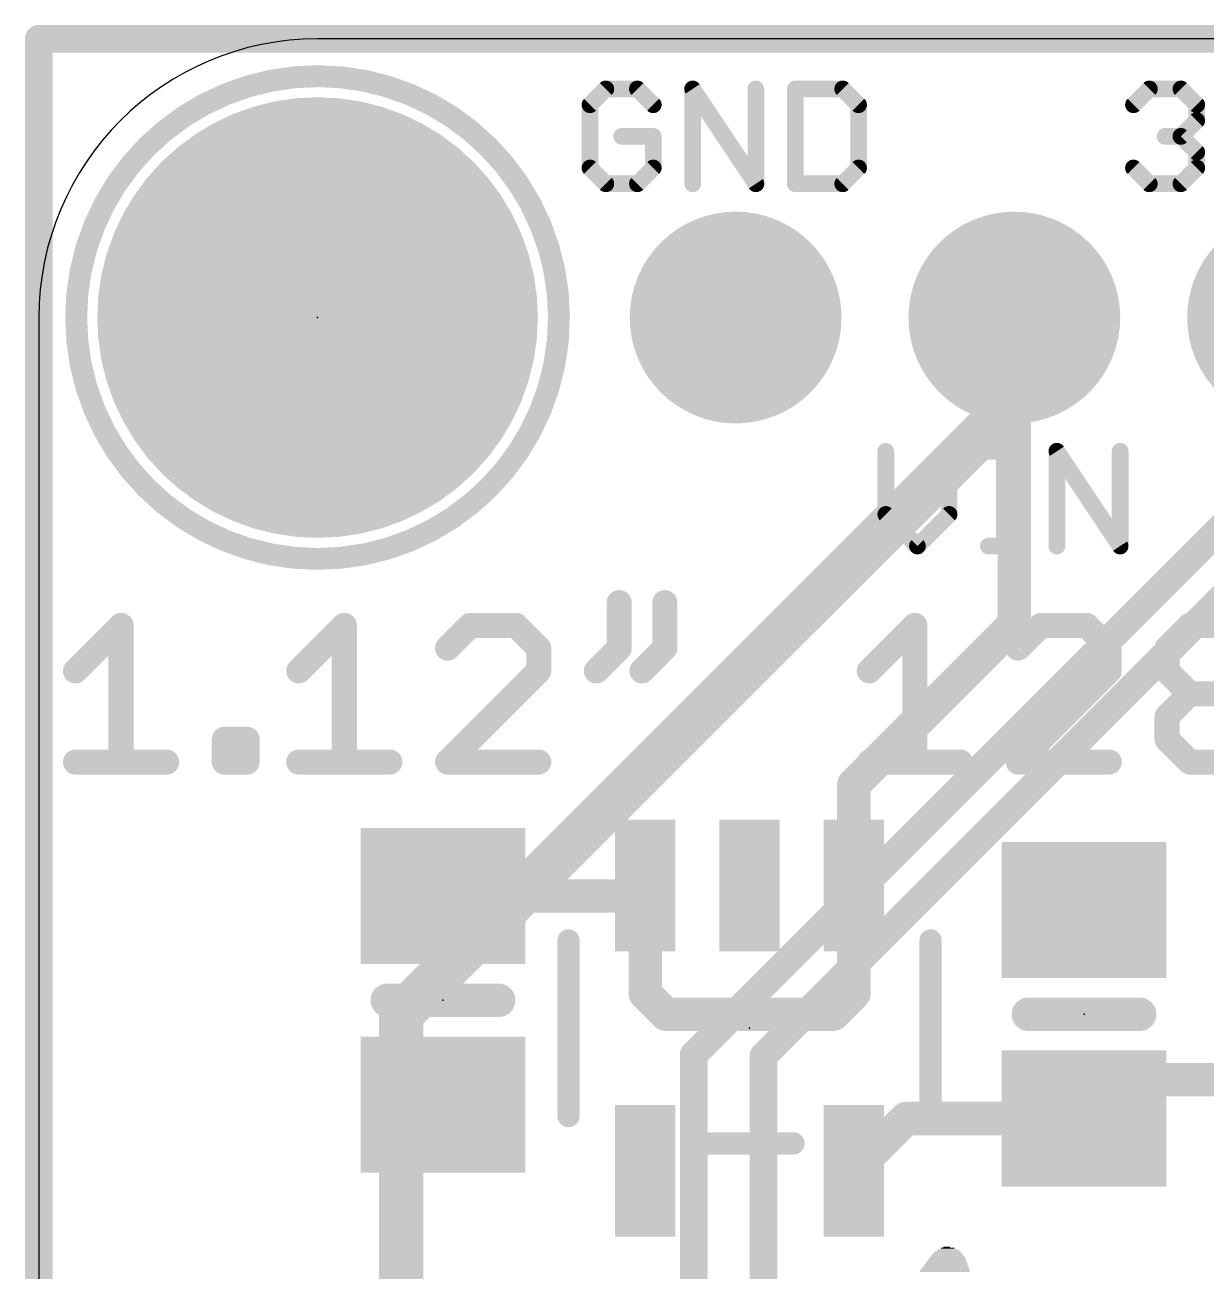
# Model space of a CAD drawing. Extents: x -0.1 to 30.6, y -5.2 to 35.7.
# Drawn here: x -0.13 to 10.64, y 24.33 to 35.69 of the extents above; entities that cross this region are included whole.
import ezdxf

# ---------------------------------------------------------------- set-up
doc = ezdxf.new("R2010")
doc.units = 0
for name, color, linetype in [('1', 12, 'CONTINUOUS'), ('16', 5, 'CONTINUOUS'), ('17', 110, 'CONTINUOUS'), ('20', 53, 'CONTINUOUS'), ('21', 40, 'CONTINUOUS'), ('23', 40, 'CONTINUOUS')]:
    doc.layers.add(name, color=color, linetype=linetype)

# ---------------------------------------------------------------- blocks, each defined once
blk = doc.blocks.new('RECT')
blk.add_solid([(-0.5, -0.5), (0.5, -0.5), (-0.5, 0.5), (0.5, 0.5)])
blk = doc.blocks.new('ROUNDP')
at = {"const_width": 0.5}
blk.add_lwpolyline([(0, -0.25, 1), (0, 0.25, 1), (0, -0.25)], format="xyb", dxfattribs=at)

msp = doc.modelspace()

# ---------------------------------------------------------------- linework, layer by layer
at = {"layer": '1'}
for points, const_width in [([(0, 35.56), (30.48, 35.56)], 0.254), ([(0, -5.08), (0, 35.56)], 0.254), ([(8.89, 33.02), (8.89, 30.226)], 0.3048), ([(8.89, 30.226), (7.427, 28.763)], 0.3048), ([(7.427, 28.763), (7.427, 27.8431)], 0.3048), ([(5.527, 27.8431), (5.4309, 27.747)], 0.3048), ([(5.527, 27.8431), (5.527, 26.858)], 0.3048), ([(7.427, 26.858), (7.427, 27.8431)], 0.3048), ([(5.4309, 27.747), (3.683, 27.747)], 0.3048), ([(5.527, 26.858), (5.715, 26.67)], 0.3048), ([(7.239, 26.67), (7.427, 26.858)], 0.3048), ([(5.715, 26.67), (7.239, 26.67)], 0.3048), ([(9.525, 25.72), (9.879, 26.074)], 0.3048), ([(9.879, 26.074), (11.557, 26.074)], 0.3048), ([(7.427, 25.2429), (7.9041, 25.72)], 0.3048), ([(7.9041, 25.72), (9.525, 25.72)], 0.3048)]:
    msp.add_lwpolyline(points, dxfattribs=dict(at, const_width=const_width))
for points, const_width in [([(0, 35.6235, 1), (0, 35.4965)], 0.127), ([(0.0635, 35.56, 1), (-0.0635, 35.56)], 0.127), ([(8.9662, 33.02, 1), (8.8138, 33.02)], 0.1524), ([(8.9439, 30.1721, 1), (8.8361, 30.2799)], 0.1524), ([(8.8138, 30.226, 1), (8.9662, 30.226)], 0.1524), ([(7.5032, 28.763, 1), (7.3508, 28.763)], 0.1524), ([(7.3731, 28.8169, 1), (7.4809, 28.7091)], 0.1524), ([(5.6032, 27.8431, 1), (5.4508, 27.8431)], 0.1524), ([(5.5809, 27.7892, 1), (5.4731, 27.897)], 0.1524), ([(7.5032, 27.8431, 1), (7.3508, 27.8431)], 0.1524), ([(3.683, 27.8232, 1), (3.683, 27.6708)], 0.1524), ([(5.377, 27.8009, 1), (5.4848, 27.6931)], 0.1524), ([(5.4309, 27.6708, 1), (5.4309, 27.8232)], 0.1524), ([(7.3508, 27.8431, 1), (7.5032, 27.8431)], 0.1524), ([(5.5809, 26.9119, 1), (5.4731, 26.8041)], 0.1524), ([(5.4508, 26.858, 1), (5.6032, 26.858)], 0.1524), ([(7.3508, 26.858, 1), (7.5032, 26.858)], 0.1524), ([(7.4809, 26.8041, 1), (7.3731, 26.9119)], 0.1524), ([(5.715, 26.7462, 1), (5.715, 26.5938)], 0.1524), ([(7.239, 26.5938, 1), (7.239, 26.7462)], 0.1524), ([(5.6611, 26.6161, 1), (5.7689, 26.7239)], 0.1524), ([(7.1851, 26.7239, 1), (7.2929, 26.6161)], 0.1524), ([(9.879, 26.1502, 1), (9.879, 25.9978)], 0.1524), ([(9.9329, 26.0201, 1), (9.8251, 26.1279)], 0.1524), ([(7.9041, 25.7962, 1), (7.9041, 25.6438)], 0.1524), ([(7.958, 25.6661, 1), (7.8502, 25.7739)], 0.1524), ([(9.4711, 25.7739, 1), (9.5789, 25.6661)], 0.1524), ([(9.525, 25.6438, 1), (9.525, 25.7962)], 0.1524), ([(7.3731, 25.2968, 1), (7.4809, 25.189)], 0.1524)]:
    msp.add_lwpolyline(points, format="xyb", dxfattribs=dict(at, const_width=const_width))
at = {"layer": '16'}
for points, const_width in [([(0, 35.56), (30.48, 35.56)], 0.254), ([(0, -5.08), (0, 35.56)], 0.254), ([(8.89, 33.02), (8.89, 32.258)], 0.4064), ([(8.89, 32.258), (3.302, 26.67)], 0.4064), ([(5.969, 26.3006), (11.1136, 31.4452)], 0.254), ([(6.604, 26.289), (11.303, 30.988)], 0.254), ([(3.302, 15.748), (3.302, 26.67)], 0.4064), ([(5.969, 16.256), (5.969, 26.3006)], 0.254), ([(6.604, 14.732), (6.604, 26.289)], 0.254)]:
    msp.add_lwpolyline(points, dxfattribs=dict(at, const_width=const_width))
for points, const_width in [([(0, 35.6235, 1), (0, 35.4965)], 0.127), ([(0.0635, 35.56, 1), (-0.0635, 35.56)], 0.127), ([(8.9916, 33.02, 1), (8.7884, 33.02)], 0.2032), ([(8.9618, 32.1862, 1), (8.8182, 32.3298)], 0.2032), ([(8.7884, 32.258, 1), (8.9916, 32.258)], 0.2032), ([(3.4036, 26.67, 1), (3.2004, 26.67)], 0.2032), ([(3.2302, 26.7418, 1), (3.3738, 26.5982)], 0.2032), ([(6.0325, 26.3006, 1), (5.9055, 26.3006)], 0.127), ([(5.9241, 26.3455, 1), (6.0139, 26.2557)], 0.127), ([(6.6675, 26.289, 1), (6.5405, 26.289)], 0.127), ([(6.5591, 26.3339, 1), (6.6489, 26.2441)], 0.127)]:
    msp.add_lwpolyline(points, format="xyb", dxfattribs=dict(at, const_width=const_width))
at = {"layer": '20'}
for p, q in [((27.94, 35.56), (2.54, 35.56)), ((0, 33.02), (0, -3.81))]:
    msp.add_line(p, q, dxfattribs=at)
msp.add_arc((2.54, 33.02), 2.54, 90, 180, dxfattribs=at)
at = {"layer": '21'}
for points, const_width in [([(2.54, 30.82, 1), (2.54, 35.22, 1), (2.54, 30.82)], 0.2), ([(5.167, 35.1416, 1), (5.167, 35.0654)], 0.0762), ([(5.1939, 35.0766, 1), (5.14, 35.1305)], 0.0762), ([(5.482, 35.1305, 1), (5.4281, 35.0766)], 0.0762), ([(5.4551, 35.0654, 1), (5.4551, 35.1416)], 0.0762), ([(5.9901, 35.1247, 1), (5.9267, 35.0824)], 0.0762), ([(5.9965, 35.1035, 1), (5.9203, 35.1035)], 0.0762), ([(6.5728, 35.1035, 1), (6.4966, 35.1035)], 0.0762), ([(6.9321, 35.1035, 1), (6.8559, 35.1035)], 0.0762), ([(6.894, 35.1416, 1), (6.894, 35.0654)], 0.0762), ([(7.3531, 35.1305, 1), (7.2992, 35.0766)], 0.0762), ([(7.3261, 35.0654, 1), (7.3261, 35.1416)], 0.0762), ([(10.12, 35.1416, 1), (10.12, 35.0654)], 0.0762), ([(10.1469, 35.0766, 1), (10.093, 35.1305)], 0.0762), ([(10.435, 35.1305, 1), (10.3811, 35.0766)], 0.0762), ([(10.4081, 35.0654, 1), (10.4081, 35.1416)], 0.0762), ([(5.061, 34.9595, 1), (4.9848, 34.9595)], 0.0762), ([(4.996, 34.9864, 1), (5.0499, 34.9325)], 0.0762), ([(5.5722, 34.9325, 1), (5.6261, 34.9864)], 0.0762), ([(7.5083, 34.9595, 1), (7.4321, 34.9595)], 0.0762), ([(7.4432, 34.9325, 1), (7.4971, 34.9864)], 0.0762), ([(9.949, 34.9864, 1), (10.0029, 34.9325)], 0.0762), ([(10.5902, 34.9595, 1), (10.514, 34.9595)], 0.0762), ([(10.5252, 34.9325, 1), (10.5791, 34.9864)], 0.0762), ([(10.5791, 34.7885, 1), (10.5252, 34.8424)], 0.0762), ([(10.514, 34.8154, 1), (10.5902, 34.8154)], 0.0762), ([(5.311, 34.7095, 1), (5.311, 34.6333)], 0.0762), ([(5.6372, 34.6714, 1), (5.561, 34.6714)], 0.0762), ([(5.5991, 34.6333, 1), (5.5991, 34.7095)], 0.0762), ([(10.264, 34.7095, 1), (10.264, 34.6333)], 0.0762), ([(10.435, 34.6983, 1), (10.3811, 34.6444)], 0.0762), ([(10.3811, 34.6983, 1), (10.435, 34.6444)], 0.0762), ([(10.4081, 34.6333, 1), (10.4081, 34.7095)], 0.0762), ([(10.5902, 34.5273, 1), (10.514, 34.5273)], 0.0762), ([(10.5252, 34.5004, 1), (10.5791, 34.5543)], 0.0762), ([(5.0499, 34.4102, 1), (4.996, 34.3563)], 0.0762), ([(4.9848, 34.3833, 1), (5.061, 34.3833)], 0.0762), ([(5.561, 34.3833, 1), (5.6372, 34.3833)], 0.0762), ([(5.6261, 34.3563, 1), (5.5722, 34.4102)], 0.0762), ([(7.4321, 34.3833, 1), (7.5083, 34.3833)], 0.0762), ([(7.4971, 34.3563, 1), (7.4432, 34.4102)], 0.0762), ([(10.0029, 34.4102, 1), (9.949, 34.3563)], 0.0762), ([(10.514, 34.3833, 1), (10.5902, 34.3833)], 0.0762), ([(10.5791, 34.3563, 1), (10.5252, 34.4102)], 0.0762), ([(5.167, 34.2773, 1), (5.167, 34.2011)], 0.0762), ([(5.14, 34.2123, 1), (5.1939, 34.2661)], 0.0762), ([(5.4281, 34.2661, 1), (5.482, 34.2123)], 0.0762), ([(5.4551, 34.2011, 1), (5.4551, 34.2773)], 0.0762), ([(6.894, 34.2773, 1), (6.894, 34.2011)], 0.0762), ([(7.2992, 34.2661, 1), (7.3531, 34.2123)], 0.0762), ([(7.3261, 34.2011, 1), (7.3261, 34.2773)], 0.0762), ([(10.12, 34.2773, 1), (10.12, 34.2011)], 0.0762), ([(10.093, 34.2123, 1), (10.1469, 34.2661)], 0.0762), ([(10.3811, 34.2661, 1), (10.435, 34.2123)], 0.0762), ([(10.4081, 34.2011, 1), (10.4081, 34.2773)], 0.0762), ([(5.9203, 34.2392, 1), (5.9965, 34.2392)], 0.0762), ([(6.4966, 34.2392, 1), (6.5728, 34.2392)], 0.0762), ([(6.503, 34.2181, 1), (6.5664, 34.2603)], 0.0762), ([(6.8559, 34.2392, 1), (6.9321, 34.2392)], 0.0762), ([(7.7569, 31.8015, 1), (7.6807, 31.8015)], 0.0762), ([(8.3332, 31.8015, 1), (8.257, 31.8015)], 0.0762), ([(8.6544, 31.8396, 1), (8.6544, 31.7634)], 0.0762), ([(8.8365, 31.8015, 1), (8.7603, 31.8015)], 0.0762), ([(8.9425, 31.7634, 1), (8.9425, 31.8396)], 0.0762), ([(9.3097, 31.8227, 1), (9.2463, 31.7804)], 0.0762), ([(9.3161, 31.8015, 1), (9.2399, 31.8015)], 0.0762), ([(9.8924, 31.8015, 1), (9.8162, 31.8015)], 0.0762), ([(7.7458, 31.2523, 1), (7.6919, 31.1984)], 0.0762), ([(7.6807, 31.2253, 1), (7.7569, 31.2253)], 0.0762), ([(8.257, 31.2253, 1), (8.3332, 31.2253)], 0.0762), ([(8.322, 31.1984, 1), (8.2681, 31.2523)], 0.0762), ([(8.6544, 30.9753, 1), (8.6544, 30.8991)], 0.0762), ([(8.9425, 30.8991, 1), (8.9425, 30.9753)], 0.0762), ([(7.98, 30.9641, 1), (8.0339, 30.9103)], 0.0762), ([(7.98, 30.9103, 1), (8.0339, 30.9641)], 0.0762), ([(8.7603, 30.9372, 1), (8.8365, 30.9372)], 0.0762), ([(9.2399, 30.9372, 1), (9.3161, 30.9372)], 0.0762), ([(9.8162, 30.9372, 1), (9.8924, 30.9372)], 0.0762), ([(9.8226, 30.9161, 1), (9.886, 30.9583)], 0.0762), ([(5.3462, 30.422, 1), (5.2319, 30.422)], 0.1143), ([(5.7614, 30.422, 1), (5.6471, 30.422)], 0.1143), ([(0.8061, 30.2144, 1), (0.6917, 30.2144)], 0.1143), ([(0.7893, 30.174, 1), (0.7085, 30.2548)], 0.1143), ([(2.8408, 30.2144, 1), (2.7265, 30.2144)], 0.1143), ([(2.8241, 30.174, 1), (2.7432, 30.2548)], 0.1143), ([(3.9325, 30.2715, 1), (3.9325, 30.1572)], 0.1143), ([(3.973, 30.174, 1), (3.8921, 30.2548)], 0.1143), ([(4.3882, 30.2548, 1), (4.3074, 30.174)], 0.1143), ([(4.3478, 30.1572, 1), (4.3478, 30.2715)], 0.1143), ([(8.0407, 30.2144, 1), (7.9264, 30.2144)], 0.1143), ([(8.024, 30.174, 1), (7.9432, 30.2548)], 0.1143), ([(9.1325, 30.2715, 1), (9.1325, 30.1572)], 0.1143), ([(9.1729, 30.174, 1), (9.0921, 30.2548)], 0.1143), ([(9.5881, 30.2548, 1), (9.5073, 30.174)], 0.1143), ([(9.5477, 30.1572, 1), (9.5477, 30.2715)], 0.1143), ([(10.489, 30.2715, 1), (10.489, 30.1572)], 0.1143), ([(10.5294, 30.174, 1), (10.4486, 30.2548)], 0.1143), ([(3.6845, 30.0472, 1), (3.7653, 29.9663)], 0.1143), ([(4.6125, 30.0068, 1), (4.4982, 30.0068)], 0.1143), ([(4.515, 29.9663, 1), (4.5958, 30.0472)], 0.1143), ([(5.3295, 29.9663, 1), (5.2486, 30.0472)], 0.1143), ([(5.7447, 29.9663, 1), (5.6639, 30.0472)], 0.1143), ([(8.8845, 30.0472, 1), (8.9653, 29.9663)], 0.1143), ([(9.8125, 30.0068, 1), (9.6982, 30.0068)], 0.1143), ([(9.7149, 29.9663, 1), (9.7957, 30.0472)], 0.1143), ([(10.3385, 30.0068, 1), (10.2242, 30.0068)], 0.1143), ([(10.241, 30.0472, 1), (10.3218, 29.9663)], 0.1143), ([(5.2319, 30.0068, 1), (5.3462, 30.0068)], 0.1143), ([(5.6471, 30.0068, 1), (5.7614, 30.0068)], 0.1143), ([(0.2933, 29.8396, 1), (0.3741, 29.7587)], 0.1143), ([(2.328, 29.8396, 1), (2.4088, 29.7587)], 0.1143), ([(4.5958, 29.7587, 1), (4.515, 29.8396)], 0.1143), ([(5.041, 29.8396, 1), (5.1219, 29.7587)], 0.1143), ([(5.4562, 29.8396, 1), (5.5371, 29.7587)], 0.1143), ([(7.528, 29.8396, 1), (7.6088, 29.7587)], 0.1143), ([(9.7957, 29.7587, 1), (9.7149, 29.8396)], 0.1143), ([(10.3218, 29.8396, 1), (10.241, 29.7587)], 0.1143), ([(4.4982, 29.7991, 1), (4.6125, 29.7991)], 0.1143), ([(9.6982, 29.7991, 1), (9.8125, 29.7991)], 0.1143), ([(10.2242, 29.7991, 1), (10.3385, 29.7991)], 0.1143), ([(10.489, 29.6487, 1), (10.489, 29.5344)], 0.1143), ([(10.5294, 29.5511, 1), (10.4486, 29.6319)], 0.1143), ([(10.4486, 29.5511, 1), (10.5294, 29.6319)], 0.1143), ([(10.3385, 29.3839, 1), (10.2242, 29.3839)], 0.1143), ([(10.241, 29.4243, 1), (10.3218, 29.3435)], 0.1143), ([(1.7473, 29.1763, 1), (1.633, 29.1763)], 0.1143), ([(1.6902, 29.2335, 1), (1.6902, 29.1192)], 0.1143), ([(1.9549, 29.1763, 1), (1.8406, 29.1763)], 0.1143), ([(1.8978, 29.1192, 1), (1.8978, 29.2335)], 0.1143), ([(10.2242, 29.1763, 1), (10.3385, 29.1763)], 0.1143), ([(10.3218, 29.2167, 1), (10.241, 29.1359)], 0.1143), ([(0.3337, 29.0259, 1), (0.3337, 28.9116)], 0.1143), ([(1.1641, 28.9116, 1), (1.1641, 29.0259)], 0.1143), ([(1.6902, 29.0259, 1), (1.6902, 28.9116)], 0.1143), ([(1.8978, 28.9116, 1), (1.8978, 29.0259)], 0.1143), ([(2.3684, 29.0259, 1), (2.3684, 28.9116)], 0.1143), ([(3.1989, 28.9116, 1), (3.1989, 29.0259)], 0.1143), ([(3.7249, 29.0259, 1), (3.7249, 28.9116)], 0.1143), ([(4.5554, 28.9116, 1), (4.5554, 29.0259)], 0.1143), ([(7.5684, 29.0259, 1), (7.5684, 28.9116)], 0.1143), ([(8.3988, 28.9116, 1), (8.3988, 29.0259)], 0.1143), ([(8.9249, 29.0259, 1), (8.9249, 28.9116)], 0.1143), ([(9.7553, 28.9116, 1), (9.7553, 29.0259)], 0.1143), ([(10.489, 29.0259, 1), (10.489, 28.9116)], 0.1143), ([(0.6917, 28.9687, 1), (0.8061, 28.9687)], 0.1143), ([(1.633, 28.9687, 1), (1.7473, 28.9687)], 0.1143), ([(1.8406, 28.9687, 1), (1.9549, 28.9687)], 0.1143), ([(2.7265, 28.9687, 1), (2.8408, 28.9687)], 0.1143), ([(3.6845, 29.0091, 1), (3.7653, 28.9283)], 0.1143), ([(7.9264, 28.9687, 1), (8.0407, 28.9687)], 0.1143), ([(8.8845, 29.0091, 1), (8.9653, 28.9283)], 0.1143), ([(10.4486, 28.9283, 1), (10.5294, 29.0091)], 0.1143), ([(4.8778, 27.343, 1), (4.7762, 27.343)], 0.1016), ([(8.1778, 27.343, 1), (8.0762, 27.343)], 0.1016), ([(3.175, 26.8732, 1), (3.175, 26.7208)], 0.1524), ([(4.191, 26.7208, 1), (4.191, 26.8732)], 0.1524), ([(9.017, 26.7462, 1), (9.017, 26.5938)], 0.1524), ([(10.033, 26.5938, 1), (10.033, 26.7462)], 0.1524), ([(4.7762, 25.743, 1), (4.8778, 25.743)], 0.1016), ([(8.0762, 25.743, 1), (8.1778, 25.743)], 0.1016), ([(6.077, 25.5438, 1), (6.077, 25.4422)], 0.1016), ([(6.877, 25.4422, 1), (6.877, 25.5438)], 0.1016)]:
    msp.add_lwpolyline(points, format="xyb", dxfattribs=dict(at, const_width=const_width))
for points, const_width in [([(5.167, 35.1035), (5.0229, 34.9595)], 0.1524), ([(5.4551, 35.1035), (5.167, 35.1035)], 0.1524), ([(5.5991, 34.9595), (5.4551, 35.1035)], 0.1524), ([(5.9584, 34.2392), (5.9584, 35.1035)], 0.1524), ([(5.9584, 35.1035), (6.5347, 34.2392)], 0.1524), ([(6.5347, 34.2392), (6.5347, 35.1035)], 0.1524), ([(6.894, 35.1035), (6.894, 34.2392)], 0.1524), ([(7.3261, 35.1035), (6.894, 35.1035)], 0.1524), ([(7.4702, 34.9595), (7.3261, 35.1035)], 0.1524), ([(9.9759, 34.9595), (10.12, 35.1035)], 0.1524), ([(10.12, 35.1035), (10.4081, 35.1035)], 0.1524), ([(10.4081, 35.1035), (10.5521, 34.9595)], 0.1524), ([(5.0229, 34.9595), (5.0229, 34.3833)], 0.1524), ([(7.4702, 34.3833), (7.4702, 34.9595)], 0.1524), ([(10.5521, 34.9595), (10.5521, 34.8154)], 0.1524), ([(10.5521, 34.8154), (10.4081, 34.6714)], 0.1524), ([(5.5991, 34.6714), (5.311, 34.6714)], 0.1524), ([(5.5991, 34.3833), (5.5991, 34.6714)], 0.1524), ([(10.4081, 34.6714), (10.264, 34.6714)], 0.1524), ([(10.4081, 34.6714), (10.5521, 34.5273)], 0.1524), ([(10.5521, 34.5273), (10.5521, 34.3833)], 0.1524), ([(5.0229, 34.3833), (5.167, 34.2392)], 0.1524), ([(5.4551, 34.2392), (5.5991, 34.3833)], 0.1524), ([(7.3261, 34.2392), (7.4702, 34.3833)], 0.1524), ([(10.12, 34.2392), (9.9759, 34.3833)], 0.1524), ([(10.5521, 34.3833), (10.4081, 34.2392)], 0.1524), ([(5.167, 34.2392), (5.4551, 34.2392)], 0.1524), ([(6.894, 34.2392), (7.3261, 34.2392)], 0.1524), ([(10.4081, 34.2392), (10.12, 34.2392)], 0.1524), ([(7.7188, 31.8015), (7.7188, 31.2253)], 0.1524), ([(8.2951, 31.2253), (8.2951, 31.8015)], 0.1524), ([(8.6544, 31.8015), (8.9425, 31.8015)], 0.1524), ([(8.7984, 30.9372), (8.7984, 31.8015)], 0.1524), ([(9.278, 30.9372), (9.278, 31.8015)], 0.1524), ([(9.278, 31.8015), (9.8543, 30.9372)], 0.1524), ([(9.8543, 30.9372), (9.8543, 31.8015)], 0.1524), ([(7.7188, 31.2253), (8.007, 30.9372)], 0.1524), ([(8.007, 30.9372), (8.2951, 31.2253)], 0.1524), ([(8.6544, 30.9372), (8.9425, 30.9372)], 0.1524), ([(5.2891, 30.422), (5.2891, 30.0068)], 0.2286), ([(5.7043, 30.422), (5.7043, 30.0068)], 0.2286), ([(0.3337, 29.7991), (0.7489, 30.2144)], 0.2286), ([(0.7489, 30.2144), (0.7489, 28.9687)], 0.2286), ([(2.3684, 29.7991), (2.7837, 30.2144)], 0.2286), ([(2.7837, 30.2144), (2.7837, 28.9687)], 0.2286), ([(3.9325, 30.2144), (3.7249, 30.0068)], 0.2286), ([(4.3478, 30.2144), (3.9325, 30.2144)], 0.2286), ([(4.5554, 30.0068), (4.3478, 30.2144)], 0.2286), ([(7.5684, 29.7991), (7.9836, 30.2144)], 0.2286), ([(7.9836, 30.2144), (7.9836, 28.9687)], 0.2286), ([(9.1325, 30.2144), (8.9249, 30.0068)], 0.2286), ([(9.5477, 30.2144), (9.1325, 30.2144)], 0.2286), ([(9.7553, 30.0068), (9.5477, 30.2144)], 0.2286), ([(10.2814, 30.0068), (10.489, 30.2144)], 0.2286), ([(10.489, 30.2144), (10.9042, 30.2144)], 0.2286), ([(4.5554, 29.7991), (4.5554, 30.0068)], 0.2286), ([(5.2891, 30.0068), (5.0814, 29.7991)], 0.2286), ([(5.7043, 30.0068), (5.4967, 29.7991)], 0.2286), ([(9.7553, 29.7991), (9.7553, 30.0068)], 0.2286), ([(10.2814, 29.7991), (10.2814, 30.0068)], 0.2286), ([(3.7249, 28.9687), (4.5554, 29.7991)], 0.2286), ([(8.9249, 28.9687), (9.7553, 29.7991)], 0.2286), ([(10.489, 29.5915), (10.2814, 29.7991)], 0.2286), ([(10.2814, 29.3839), (10.489, 29.5915)], 0.2286), ([(10.489, 29.5915), (10.9042, 29.5915)], 0.2286), ([(10.2814, 29.1763), (10.2814, 29.3839)], 0.2286), ([(1.6902, 28.9687), (1.6902, 29.1763)], 0.2286), ([(1.6902, 29.1763), (1.8978, 29.1763)], 0.2286), ([(1.8978, 29.1763), (1.8978, 28.9687)], 0.2286), ([(10.489, 28.9687), (10.2814, 29.1763)], 0.2286), ([(0.3337, 28.9687), (1.1641, 28.9687)], 0.2286), ([(1.8978, 28.9687), (1.6902, 28.9687)], 0.2286), ([(2.3684, 28.9687), (3.1989, 28.9687)], 0.2286), ([(4.5554, 28.9687), (3.7249, 28.9687)], 0.2286), ([(7.5684, 28.9687), (8.3988, 28.9687)], 0.2286), ([(9.7553, 28.9687), (8.9249, 28.9687)], 0.2286), ([(10.9042, 28.9687), (10.489, 28.9687)], 0.2286), ([(4.827, 25.743), (4.827, 27.343)], 0.2032), ([(8.127, 25.743), (8.127, 27.343)], 0.2032), ([(4.191, 26.797), (3.175, 26.797)], 0.3048), ([(9.017, 26.67), (10.033, 26.67)], 0.3048), ([(6.877, 25.493), (6.077, 25.493)], 0.2032)]:
    msp.add_lwpolyline(points, dxfattribs=dict(at, const_width=const_width))
at = {"layer": '23'}
for p in [(2.54, 33.02), (3.683, 26.797), (9.525, 26.67), (6.477, 26.543)]:
    msp.add_point(p, dxfattribs=at)

# ---------------------------------------------------------------- block references
at = {"layer": '1'}
for p, xscale, yscale, rotation in [((5.527, 27.8431), 0.55, 1.2, 180), ((6.477, 27.8431), 0.55, 1.2, 180), ((7.427, 27.8431), 0.55, 1.2, 180), ((3.683, 27.747), 1.24, 1.5, 270), ((9.525, 27.62), 1.24, 1.5, 90), ((3.683, 25.847), 1.24, 1.5, 270), ((9.525, 25.72), 1.24, 1.5, 90), ((5.527, 25.2429), 0.55, 1.2, 180), ((7.427, 25.2429), 0.55, 1.2, 180)]:
    msp.add_blockref('RECT', p, dxfattribs=dict(at, xscale=xscale, yscale=yscale, rotation=rotation))
at = {"layer": '17', "xscale": 4.016, "yscale": 4.016}
msp.add_blockref('ROUNDP', (2.54, 33.02), dxfattribs=at)
msp.add_blockref('ROUNDP', (2.54, 33.02), dxfattribs=at)
at = {"layer": '17', "xscale": 1.9304, "yscale": 1.9304, "rotation": 270}
for p in [(6.35, 33.02), (6.35, 33.02), (8.89, 33.02), (8.89, 33.02), (11.43, 33.02), (11.43, 33.02)]:
    msp.add_blockref('ROUNDP', p, dxfattribs=at)
at = {"layer": '21'}
for p, xscale, yscale in [((8.2817, 24.5313), 0.1524, 0.0076), ((8.2817, 24.5389), 0.1219, 0.0077), ((8.2741, 24.5466), 0.0609, 0.0076), ((8.2741, 24.417), 0.3657, 0.0076), ((8.2741, 24.4246), 0.3505, 0.0077), ((8.2779, 24.4399), 0.3429, 0.0076), ((8.2779, 24.4323), 0.3429, 0.0076), ((8.2779, 24.4475), 0.3277, 0.0076), ((8.2817, 24.4551), 0.32, 0.0076), ((8.2817, 24.4627), 0.3048, 0.0077), ((8.2817, 24.478), 0.2896, 0.0076), ((8.2817, 24.4704), 0.2896, 0.0076), ((8.2817, 24.4856), 0.2743, 0.0076), ((8.2817, 24.4932), 0.2591, 0.0076), ((8.2817, 24.5008), 0.2438, 0.0077), ((8.2817, 24.5085), 0.2286, 0.0076), ((8.2855, 24.5161), 0.2058, 0.0076), ((8.2817, 24.5237), 0.1829, 0.0076), ((8.2588, 24.3332), 0.4572, 0.0076), ((8.2588, 24.3256), 0.4572, 0.0076), ((8.2588, 24.3408), 0.442, 0.0076), ((8.2627, 24.3561), 0.4343, 0.0076), ((8.2627, 24.3484), 0.4343, 0.0077), ((8.2627, 24.3637), 0.4191, 0.0076), ((8.2665, 24.3713), 0.4115, 0.0076), ((8.2665, 24.3865), 0.3963, 0.0077), ((8.2703, 24.3789), 0.4039, 0.0076), ((8.2703, 24.3942), 0.3887, 0.0076), ((8.2741, 24.4018), 0.381, 0.0076), ((8.2703, 24.4094), 0.3733, 0.0076)]:
    msp.add_blockref('RECT', p, dxfattribs=dict(at, xscale=xscale, yscale=yscale))

doc.saveas('drawing.dxf')
